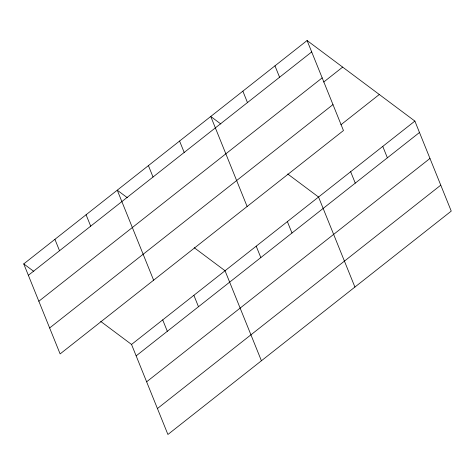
<?xml version="1.0" encoding="UTF-8"?>
<svg xmlns="http://www.w3.org/2000/svg" width="475" height="475" viewBox="0 0 475 475"><rect width="100%" height="100%" fill="white"/><g stroke="black" fill="none" stroke-linecap="round" stroke-linejoin="round"><path stroke-width="0.71" d="M307.088 40.523L343.461 130.548L60.123 353.911L23.75 263.892L307.088 40.523L414.877 121.089L451.25 211.108L167.912 434.477L131.539 344.452L100.712 321.415M28.357 275.298L311.695 51.935M38.843 301.245L322.181 77.876M323.736 82.027L342.659 67.112M49.637 327.97L332.975 104.601M340.89 124.788L379.305 94.501M131.539 344.452L414.877 121.089M136.153 355.864L419.49 132.495M146.632 381.805L429.97 158.442M157.433 408.536L440.77 185.167M220.833 123.999L210.752 116.47L247.125 206.488M287.713 173.993L318.547 197.03L354.914 287.054M127.33 197.713L117.254 190.178L153.621 280.202M194.216 247.701L225.043 270.744L261.416 360.768M23.75 263.892L33.826 271.421M382.767 146.401L387.374 157.813M350.657 171.718L355.264 183.124M274.978 65.841L279.585 77.247M242.862 91.153L247.475 102.564M287.375 221.605L291.988 233.011M256.209 246.175L260.822 257.581M179.586 141.039L184.193 152.451M148.42 165.609L153.027 177.021M193.877 295.313L198.485 306.725M162.711 319.883L167.319 331.295M86.082 214.748L90.695 226.159M54.916 239.323L59.529 250.729"/></g></svg>
